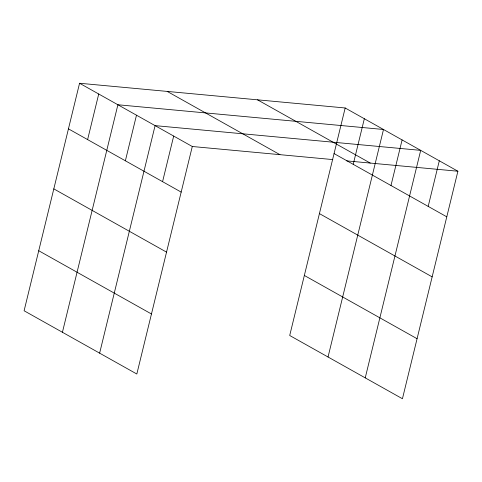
<?xml version="1.0" encoding="UTF-8"?>
<svg xmlns="http://www.w3.org/2000/svg" width="482" height="482" viewBox="0 0 482 482"><rect width="100%" height="100%" fill="white"/><g stroke="black" fill="none" stroke-linecap="round" stroke-linejoin="round"><path stroke-width="0.72" d="M79.56 83.253L24.1 310.769L136.828 374.02L192.288 146.504L79.56 83.253L345.172 107.98L457.9 171.231L402.44 398.747L289.712 335.496L345.172 107.98M87.61 139.605L98.726 94.008M62.425 332.273L117.891 104.757L383.503 129.483L328.037 357.005M125.374 160.789L136.49 115.192M99.629 353.149L155.09 125.627L420.702 150.36L365.236 377.876M162.573 181.666L173.689 136.063M353.222 164.332L364.338 118.735M390.986 185.522L402.102 139.919M428.185 206.392L439.301 160.795M192.288 146.504L332.803 159.584M346.757 160.88L457.9 171.231M257.521 99.822L370.248 163.067M334.056 153.577L446.784 216.828M167.212 91.417L279.94 154.662M319.421 213.61L432.149 276.861M68.45 128.851L181.172 192.101M304.347 275.463L417.075 338.713M53.815 188.884L166.537 252.134M38.735 250.736L151.462 313.987"/></g></svg>
